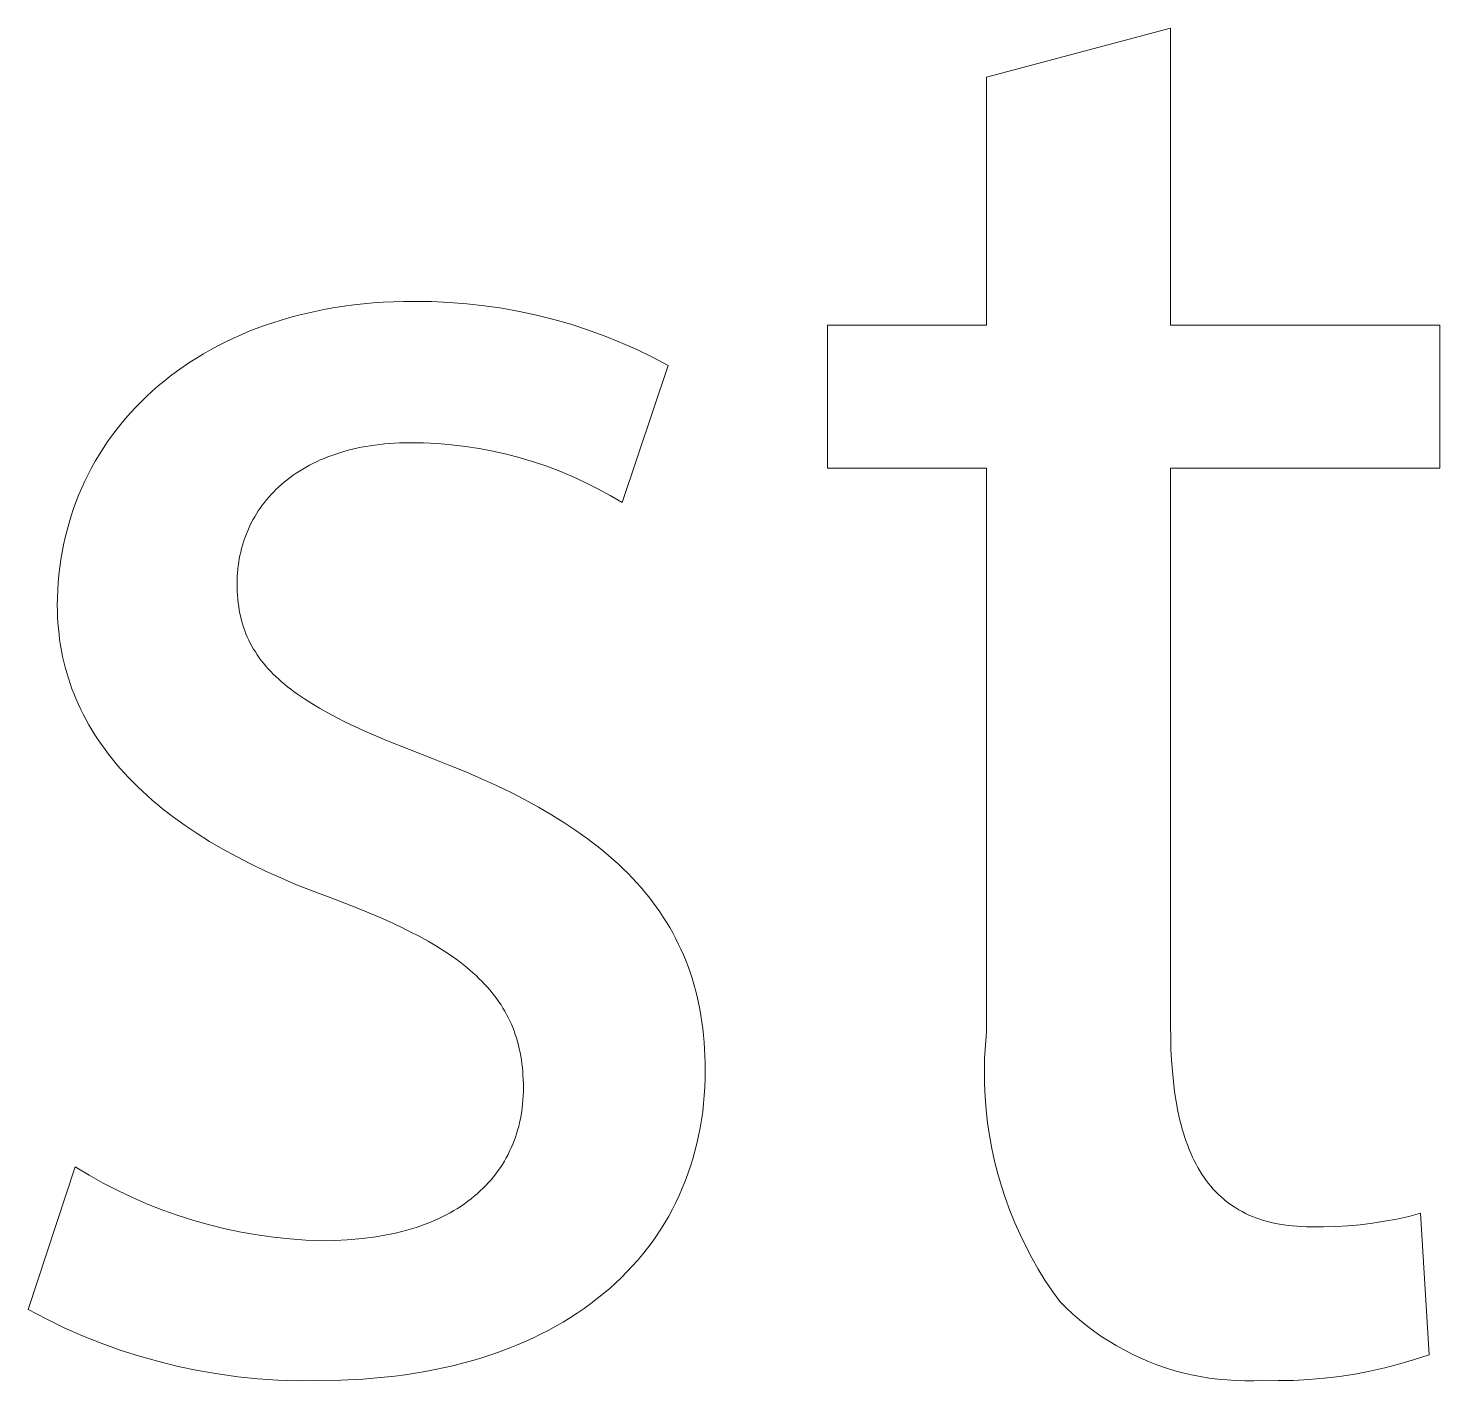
# Model space of a CAD drawing. Header units: millimetres. Extents: x -644 to 2279, y -276 to 1766.
# Drawn here: x 1695.06 to 1714.39, y -227.25 to -208.72 of the extents above; entities that cross this region are included whole.
import ezdxf

# ---------------------------------------------------------------- set-up
doc = ezdxf.new("R2010")
doc.units = ezdxf.units.MM
doc.header["$MEASUREMENT"] = 0
doc.layers.add('Domyślny', color=7, linetype='Continuous', true_color=0x000000)

msp = doc.modelspace()

# ---------------------------------------------------------------- linework, layer by layer
at = {"layer": 'Domyślny', "color": 18, "lineweight": 15, "true_color": 0x000000}
for p, q in [((1708.185, -209.392), (1710.706, -208.72)), ((1710.706, -208.72), (1710.706, -212.789)), ((1708.185, -212.789), (1708.185, -209.392)), ((1699.256, -212.548), (1699.385, -212.528)), ((1699.385, -212.528), (1699.516, -212.511)), ((1699.516, -212.511), (1699.649, -212.497)), ((1699.649, -212.497), (1699.783, -212.484)), ((1699.783, -212.484), (1699.92, -212.475)), ((1699.92, -212.475), (1700.058, -212.468)), ((1700.058, -212.468), (1700.198, -212.464)), ((1700.198, -212.464), (1700.34, -212.463)), ((1700.34, -212.463), (1700.582, -212.465)), ((1700.582, -212.465), (1700.824, -212.476)), ((1700.824, -212.476), (1701.066, -212.494)), ((1701.066, -212.494), (1701.306, -212.521)), ((1701.306, -212.521), (1701.546, -212.556)), ((1698.405, -212.755), (1698.521, -212.718)), ((1698.521, -212.718), (1698.639, -212.684)), ((1698.639, -212.684), (1698.758, -212.652)), ((1698.758, -212.652), (1698.88, -212.622)), ((1698.88, -212.622), (1699.003, -212.595)), ((1699.003, -212.595), (1699.129, -212.57)), ((1699.129, -212.57), (1699.256, -212.548)), ((1701.546, -212.556), (1701.784, -212.599)), ((1701.784, -212.599), (1702.021, -212.65)), ((1702.021, -212.65), (1702.255, -212.709)), ((1702.255, -212.709), (1702.488, -212.776)), ((1697.857, -212.97), (1697.963, -212.923)), ((1697.963, -212.923), (1698.07, -212.877)), ((1698.07, -212.877), (1698.18, -212.834)), ((1698.18, -212.834), (1698.292, -212.793)), ((1698.292, -212.793), (1698.405, -212.755)), ((1702.488, -212.776), (1702.718, -212.851)), ((1702.718, -212.851), (1702.946, -212.933)), ((1706.005, -214.745), (1706.005, -212.789)), ((1706.005, -212.789), (1708.185, -212.789)), ((1710.706, -212.789), (1714.395, -212.789)), ((1714.395, -212.789), (1714.395, -214.745)), ((1697.553, -213.125), (1697.652, -213.071)), ((1697.652, -213.071), (1697.754, -213.02)), ((1697.754, -213.02), (1697.857, -212.97)), ((1702.946, -212.933), (1703.171, -213.024)), ((1703.171, -213.024), (1703.392, -213.121)), ((1697.177, -213.358), (1697.268, -213.297)), ((1697.268, -213.297), (1697.361, -213.238)), ((1697.361, -213.238), (1697.456, -213.18)), ((1697.456, -213.18), (1697.553, -213.125)), ((1703.392, -213.121), (1703.61, -213.226)), ((1703.61, -213.226), (1703.825, -213.339)), ((1696.917, -213.553), (1697.001, -213.486)), ((1697.001, -213.486), (1697.088, -213.421)), ((1697.088, -213.421), (1697.177, -213.358)), ((1703.825, -213.339), (1703.192, -215.217)), ((1696.677, -213.763), (1696.755, -213.691)), ((1696.755, -213.691), (1696.835, -213.621)), ((1696.835, -213.621), (1696.917, -213.553)), ((1696.529, -213.912), (1696.602, -213.837)), ((1696.602, -213.837), (1696.677, -213.763)), ((1696.323, -214.146), (1696.389, -214.066)), ((1696.389, -214.066), (1696.458, -213.988)), ((1696.458, -213.988), (1696.529, -213.912)), ((1696.197, -214.309), (1696.259, -214.227)), ((1696.259, -214.227), (1696.323, -214.146)), ((1696.081, -214.479), (1696.138, -214.393)), ((1696.138, -214.393), (1696.197, -214.309)), ((1699.556, -214.474), (1699.496, -214.487)), ((1699.617, -214.461), (1699.556, -214.474)), ((1699.679, -214.45), (1699.617, -214.461)), ((1699.742, -214.439), (1699.679, -214.45)), ((1699.806, -214.43), (1699.742, -214.439)), ((1699.871, -214.422), (1699.806, -214.43)), ((1699.937, -214.415), (1699.871, -214.422)), ((1700.004, -214.41), (1699.937, -214.415)), ((1700.072, -214.405), (1700.004, -214.41)), ((1700.141, -214.402), (1700.072, -214.405)), ((1700.211, -214.4), (1700.141, -214.402)), ((1700.282, -214.4), (1700.211, -214.4)), ((1700.473, -214.402), (1700.282, -214.4)), ((1700.664, -214.411), (1700.473, -214.402)), ((1700.855, -214.427), (1700.664, -214.411)), ((1701.045, -214.45), (1700.855, -214.427)), ((1701.234, -214.479), (1701.045, -214.45)), ((1695.924, -214.742), (1695.974, -214.653)), ((1695.974, -214.653), (1696.026, -214.565)), ((1696.026, -214.565), (1696.081, -214.479)), ((1699.006, -214.658), (1698.957, -214.682)), ((1699.056, -214.635), (1699.006, -214.658)), ((1699.108, -214.613), (1699.056, -214.635)), ((1699.16, -214.592), (1699.108, -214.613)), ((1699.213, -214.572), (1699.16, -214.592)), ((1699.268, -214.553), (1699.213, -214.572)), ((1699.323, -214.535), (1699.268, -214.553)), ((1699.38, -214.518), (1699.323, -214.535)), ((1699.438, -214.502), (1699.38, -214.518)), ((1699.496, -214.487), (1699.438, -214.502)), ((1701.422, -214.515), (1701.234, -214.479)), ((1701.609, -214.557), (1701.422, -214.515)), ((1701.794, -214.605), (1701.609, -214.557)), ((1701.977, -214.66), (1701.794, -214.605)), ((1702.159, -214.721), (1701.977, -214.66)), ((1695.832, -214.924), (1695.877, -214.832)), ((1695.877, -214.832), (1695.924, -214.742)), ((1698.685, -214.844), (1698.644, -214.874)), ((1698.728, -214.815), (1698.685, -214.844)), ((1698.772, -214.786), (1698.728, -214.815)), ((1698.816, -214.759), (1698.772, -214.786)), ((1698.862, -214.732), (1698.816, -214.759)), ((1698.909, -214.706), (1698.862, -214.732)), ((1698.957, -214.682), (1698.909, -214.706)), ((1702.338, -214.789), (1702.159, -214.721)), ((1702.514, -214.863), (1702.338, -214.789)), ((1708.185, -214.745), (1706.005, -214.745)), ((1708.185, -222.473), (1708.185, -214.745)), ((1714.395, -214.745), (1710.706, -214.745)), ((1710.706, -214.745), (1710.706, -222.385)), ((1695.749, -215.11), (1695.789, -215.017)), ((1695.789, -215.017), (1695.832, -214.924)), ((1698.454, -215.036), (1698.419, -215.071)), ((1698.489, -215.002), (1698.454, -215.036)), ((1698.526, -214.969), (1698.489, -215.002)), ((1698.565, -214.936), (1698.526, -214.969)), ((1698.604, -214.905), (1698.565, -214.936)), ((1698.644, -214.874), (1698.604, -214.905)), ((1702.688, -214.942), (1702.514, -214.863)), ((1702.859, -215.028), (1702.688, -214.942)), ((1703.027, -215.12), (1702.859, -215.028)), ((1695.677, -215.301), (1695.712, -215.205)), ((1695.712, -215.205), (1695.749, -215.11)), ((1698.291, -215.217), (1698.262, -215.255)), ((1698.322, -215.179), (1698.291, -215.217)), ((1698.353, -215.142), (1698.322, -215.179)), ((1698.385, -215.106), (1698.353, -215.142)), ((1698.419, -215.071), (1698.385, -215.106)), ((1703.192, -215.217), (1703.027, -215.12)), ((1695.614, -215.496), (1695.644, -215.398)), ((1695.644, -215.398), (1695.677, -215.301)), ((1698.158, -215.414), (1698.134, -215.455)), ((1698.182, -215.373), (1698.158, -215.414)), ((1698.208, -215.333), (1698.182, -215.373)), ((1698.234, -215.294), (1698.208, -215.333)), ((1698.262, -215.255), (1698.234, -215.294)), ((1695.562, -215.695), (1695.587, -215.595)), ((1695.587, -215.595), (1695.614, -215.496)), ((1698.053, -215.625), (1698.036, -215.669)), ((1698.072, -215.582), (1698.053, -215.625)), ((1698.091, -215.539), (1698.072, -215.582)), ((1698.112, -215.497), (1698.091, -215.539)), ((1698.134, -215.455), (1698.112, -215.497)), ((1695.52, -215.897), (1695.539, -215.795)), ((1695.539, -215.795), (1695.562, -215.695)), ((1697.99, -215.804), (1697.978, -215.849)), ((1698.004, -215.758), (1697.99, -215.804)), ((1698.019, -215.714), (1698.004, -215.758)), ((1698.036, -215.669), (1698.019, -215.714)), ((1695.488, -216.102), (1695.502, -215.999)), ((1695.502, -215.999), (1695.52, -215.897)), ((1697.947, -215.989), (1697.939, -216.036)), ((1697.956, -215.942), (1697.947, -215.989)), ((1697.966, -215.896), (1697.956, -215.942)), ((1697.978, -215.849), (1697.966, -215.896)), ((1695.467, -216.311), (1695.476, -216.206)), ((1695.476, -216.206), (1695.488, -216.102)), ((1697.922, -216.18), (1697.919, -216.229)), ((1697.927, -216.132), (1697.922, -216.18)), ((1697.932, -216.084), (1697.927, -216.132)), ((1697.939, -216.036), (1697.932, -216.084)), ((1695.46, -216.416), (1695.467, -216.311)), ((1697.918, -216.277), (1697.917, -216.327)), ((1697.917, -216.327), (1697.918, -216.381)), ((1697.919, -216.229), (1697.918, -216.277)), ((1697.918, -216.381), (1697.919, -216.435)), ((1695.454, -216.628), (1695.456, -216.522)), ((1695.456, -216.522), (1695.46, -216.416)), ((1697.919, -216.435), (1697.922, -216.488)), ((1697.922, -216.488), (1697.927, -216.54)), ((1697.927, -216.54), (1697.932, -216.591)), ((1697.932, -216.591), (1697.939, -216.641)), ((1695.455, -216.708), (1695.454, -216.628)), ((1695.458, -216.786), (1695.455, -216.708)), ((1695.462, -216.865), (1695.458, -216.786)), ((1697.939, -216.641), (1697.947, -216.691)), ((1697.947, -216.691), (1697.956, -216.739)), ((1697.956, -216.739), (1697.967, -216.787)), ((1697.967, -216.787), (1697.979, -216.834)), ((1695.469, -216.942), (1695.462, -216.865)), ((1695.477, -217.02), (1695.469, -216.942)), ((1697.979, -216.834), (1697.992, -216.88)), ((1697.992, -216.88), (1698.006, -216.926)), ((1698.006, -216.926), (1698.022, -216.971)), ((1698.022, -216.971), (1698.039, -217.015)), ((1695.486, -217.097), (1695.477, -217.02)), ((1695.498, -217.173), (1695.486, -217.097)), ((1695.511, -217.249), (1695.498, -217.173)), ((1698.039, -217.015), (1698.057, -217.058)), ((1698.057, -217.058), (1698.077, -217.101)), ((1698.077, -217.101), (1698.097, -217.143)), ((1698.097, -217.143), (1698.119, -217.184)), ((1695.526, -217.325), (1695.511, -217.249)), ((1695.543, -217.4), (1695.526, -217.325)), ((1698.119, -217.184), (1698.143, -217.225)), ((1698.143, -217.225), (1698.167, -217.265)), ((1698.167, -217.265), (1698.193, -217.305)), ((1698.193, -217.305), (1698.221, -217.344)), ((1698.221, -217.344), (1698.249, -217.382)), ((1695.562, -217.475), (1695.543, -217.4)), ((1695.583, -217.549), (1695.562, -217.475)), ((1695.605, -217.622), (1695.583, -217.549)), ((1698.249, -217.382), (1698.279, -217.42)), ((1698.279, -217.42), (1698.31, -217.458)), ((1698.31, -217.458), (1698.343, -217.495)), ((1698.343, -217.495), (1698.377, -217.531)), ((1698.377, -217.531), (1698.412, -217.567)), ((1698.412, -217.567), (1698.449, -217.603)), ((1695.629, -217.696), (1695.605, -217.622)), ((1695.655, -217.768), (1695.629, -217.696)), ((1698.449, -217.603), (1698.487, -217.638)), ((1698.487, -217.638), (1698.526, -217.673)), ((1698.526, -217.673), (1698.567, -217.707)), ((1698.567, -217.707), (1698.609, -217.742)), ((1698.609, -217.742), (1698.652, -217.775)), ((1695.683, -217.841), (1695.655, -217.768)), ((1695.712, -217.912), (1695.683, -217.841)), ((1695.743, -217.983), (1695.712, -217.912)), ((1698.652, -217.775), (1698.697, -217.809)), ((1698.697, -217.809), (1698.743, -217.842)), ((1698.743, -217.842), (1698.839, -217.908)), ((1698.839, -217.908), (1698.941, -217.973)), ((1695.777, -218.054), (1695.743, -217.983)), ((1695.812, -218.124), (1695.777, -218.054)), ((1695.848, -218.194), (1695.812, -218.124)), ((1698.941, -217.973), (1699.048, -218.037)), ((1699.048, -218.037), (1699.161, -218.1)), ((1699.161, -218.1), (1699.279, -218.163)), ((1695.887, -218.263), (1695.848, -218.194)), ((1695.927, -218.332), (1695.887, -218.263)), ((1695.97, -218.4), (1695.927, -218.332)), ((1699.279, -218.163), (1699.403, -218.225)), ((1699.403, -218.225), (1699.669, -218.35)), ((1696.014, -218.467), (1695.97, -218.4)), ((1696.06, -218.534), (1696.014, -218.467)), ((1696.108, -218.6), (1696.06, -218.534)), ((1699.669, -218.35), (1699.957, -218.474)), ((1699.957, -218.474), (1700.603, -218.731)), ((1696.157, -218.666), (1696.108, -218.6)), ((1696.209, -218.732), (1696.157, -218.666)), ((1696.262, -218.796), (1696.209, -218.732)), ((1696.317, -218.861), (1696.262, -218.796)), ((1696.374, -218.924), (1696.317, -218.861)), ((1700.603, -218.731), (1700.831, -218.819)), ((1700.831, -218.819), (1701.051, -218.909)), ((1701.051, -218.909), (1701.264, -219.002)), ((1696.433, -218.987), (1696.374, -218.924)), ((1696.494, -219.05), (1696.433, -218.987)), ((1696.556, -219.111), (1696.494, -219.05)), ((1696.621, -219.173), (1696.556, -219.111)), ((1701.264, -219.002), (1701.47, -219.096)), ((1701.47, -219.096), (1701.67, -219.192)), ((1696.687, -219.233), (1696.621, -219.173)), ((1696.755, -219.293), (1696.687, -219.233)), ((1696.825, -219.353), (1696.755, -219.293)), ((1701.67, -219.192), (1701.862, -219.291)), ((1701.862, -219.291), (1702.047, -219.392)), ((1696.897, -219.412), (1696.825, -219.353)), ((1697.047, -219.527), (1696.897, -219.412)), ((1702.047, -219.392), (1702.224, -219.495)), ((1702.224, -219.495), (1702.395, -219.601)), ((1697.204, -219.641), (1697.047, -219.527)), ((1697.368, -219.752), (1697.204, -219.641)), ((1702.395, -219.601), (1702.559, -219.71)), ((1697.54, -219.86), (1697.368, -219.752)), ((1697.72, -219.965), (1697.54, -219.86)), ((1702.559, -219.71), (1702.715, -219.821)), ((1702.715, -219.821), (1702.791, -219.878)), ((1702.791, -219.878), (1702.865, -219.936)), ((1697.907, -220.068), (1697.72, -219.965)), ((1698.102, -220.169), (1697.907, -220.068)), ((1702.865, -219.936), (1702.937, -219.994)), ((1702.937, -219.994), (1703.007, -220.053)), ((1703.007, -220.053), (1703.075, -220.113)), ((1698.305, -220.266), (1698.102, -220.169)), ((1698.515, -220.361), (1698.305, -220.266)), ((1703.075, -220.113), (1703.142, -220.174)), ((1703.142, -220.174), (1703.207, -220.235)), ((1703.207, -220.235), (1703.27, -220.297)), ((1698.733, -220.453), (1698.515, -220.361)), ((1698.959, -220.542), (1698.733, -220.453)), ((1703.27, -220.297), (1703.331, -220.36)), ((1703.331, -220.36), (1703.39, -220.424)), ((1703.39, -220.424), (1703.448, -220.489)), ((1699.192, -220.629), (1698.959, -220.542)), ((1699.536, -220.76), (1699.192, -220.629)), ((1703.448, -220.489), (1703.504, -220.555)), ((1703.504, -220.555), (1703.558, -220.621)), ((1703.558, -220.621), (1703.61, -220.689)), ((1699.853, -220.892), (1699.536, -220.76)), ((1703.61, -220.689), (1703.66, -220.757)), ((1703.66, -220.757), (1703.709, -220.826)), ((1703.709, -220.826), (1703.756, -220.896)), ((1700.002, -220.958), (1699.853, -220.892)), ((1700.145, -221.024), (1700.002, -220.958)), ((1700.281, -221.092), (1700.145, -221.024)), ((1703.756, -220.896), (1703.801, -220.967)), ((1703.801, -220.967), (1703.844, -221.039)), ((1703.844, -221.039), (1703.885, -221.113)), ((1700.41, -221.159), (1700.281, -221.092)), ((1700.534, -221.228), (1700.41, -221.159)), ((1700.651, -221.297), (1700.534, -221.228)), ((1703.885, -221.113), (1703.925, -221.187)), ((1703.925, -221.187), (1703.962, -221.262)), ((1700.763, -221.367), (1700.651, -221.297)), ((1700.868, -221.439), (1700.763, -221.367)), ((1703.962, -221.262), (1703.998, -221.338)), ((1703.998, -221.338), (1704.032, -221.415)), ((1704.032, -221.415), (1704.064, -221.493)), ((1700.918, -221.475), (1700.868, -221.439)), ((1700.967, -221.511), (1700.918, -221.475)), ((1701.015, -221.548), (1700.967, -221.511)), ((1701.061, -221.584), (1701.015, -221.548)), ((1701.106, -221.622), (1701.061, -221.584)), ((1701.149, -221.659), (1701.106, -221.622)), ((1704.064, -221.493), (1704.095, -221.572)), ((1704.095, -221.572), (1704.123, -221.652)), ((1701.191, -221.697), (1701.149, -221.659)), ((1701.231, -221.736), (1701.191, -221.697)), ((1701.27, -221.774), (1701.231, -221.736)), ((1701.308, -221.814), (1701.27, -221.774)), ((1701.344, -221.853), (1701.308, -221.814)), ((1704.123, -221.652), (1704.15, -221.734)), ((1704.15, -221.734), (1704.175, -221.816)), ((1704.175, -221.816), (1704.198, -221.9)), ((1701.379, -221.893), (1701.344, -221.853)), ((1701.412, -221.934), (1701.379, -221.893)), ((1701.444, -221.974), (1701.412, -221.934)), ((1701.475, -222.016), (1701.444, -221.974)), ((1701.505, -222.058), (1701.475, -222.016)), ((1704.198, -221.9), (1704.219, -221.984)), ((1704.219, -221.984), (1704.239, -222.07)), ((1701.533, -222.1), (1701.505, -222.058)), ((1701.56, -222.143), (1701.533, -222.1)), ((1701.585, -222.186), (1701.56, -222.143)), ((1701.609, -222.23), (1701.585, -222.186)), ((1704.239, -222.07), (1704.256, -222.157)), ((1704.256, -222.157), (1704.272, -222.245)), ((1701.632, -222.274), (1701.609, -222.23)), ((1701.654, -222.319), (1701.632, -222.274)), ((1701.675, -222.365), (1701.654, -222.319)), ((1701.694, -222.411), (1701.675, -222.365)), ((1704.272, -222.245), (1704.286, -222.335)), ((1704.286, -222.335), (1704.298, -222.425)), ((1710.706, -222.385), (1710.708, -222.547)), ((1701.712, -222.457), (1701.694, -222.411)), ((1701.729, -222.505), (1701.712, -222.457)), ((1701.744, -222.552), (1701.729, -222.505)), ((1701.758, -222.601), (1701.744, -222.552)), ((1704.298, -222.425), (1704.308, -222.517)), ((1704.308, -222.517), (1704.316, -222.61)), ((1708.169, -222.65), (1708.185, -222.473)), ((1710.708, -222.547), (1710.712, -222.705)), ((1701.772, -222.65), (1701.758, -222.601)), ((1701.783, -222.7), (1701.772, -222.65)), ((1701.794, -222.75), (1701.783, -222.7)), ((1701.804, -222.802), (1701.794, -222.75)), ((1704.316, -222.61), (1704.323, -222.704)), ((1704.323, -222.704), (1704.327, -222.799)), ((1708.159, -222.828), (1708.169, -222.65)), ((1710.712, -222.705), (1710.72, -222.858)), ((1701.812, -222.853), (1701.804, -222.802)), ((1701.819, -222.906), (1701.812, -222.853)), ((1701.826, -222.959), (1701.819, -222.906)), ((1701.831, -223.013), (1701.826, -222.959)), ((1704.327, -222.799), (1704.33, -222.896)), ((1704.33, -222.896), (1704.331, -222.994)), ((1708.156, -223.005), (1708.159, -222.828)), ((1710.72, -222.858), (1710.731, -223.007)), ((1701.834, -223.068), (1701.831, -223.013)), ((1701.837, -223.124), (1701.834, -223.068)), ((1701.839, -223.18), (1701.837, -223.124)), ((1704.329, -223.11), (1704.325, -223.225)), ((1704.331, -222.994), (1704.329, -223.11)), ((1708.158, -223.183), (1708.156, -223.005)), ((1710.731, -223.007), (1710.745, -223.151)), ((1710.745, -223.151), (1710.762, -223.29)), ((1701.833, -223.4), (1701.837, -223.346)), ((1701.837, -223.346), (1701.839, -223.292)), ((1701.839, -223.237), (1701.839, -223.18)), ((1701.839, -223.292), (1701.839, -223.237)), ((1704.318, -223.339), (1704.308, -223.452)), ((1704.325, -223.225), (1704.318, -223.339)), ((1708.166, -223.361), (1708.158, -223.183)), ((1708.18, -223.538), (1708.166, -223.361)), ((1710.762, -223.29), (1710.783, -223.425)), ((1701.808, -223.611), (1701.816, -223.559)), ((1701.816, -223.559), (1701.823, -223.506)), ((1701.823, -223.506), (1701.829, -223.453)), ((1701.829, -223.453), (1701.833, -223.4)), ((1704.308, -223.452), (1704.296, -223.564)), ((1708.2, -223.715), (1708.18, -223.538)), ((1710.783, -223.425), (1710.807, -223.555)), ((1710.807, -223.555), (1710.821, -223.618)), ((1701.775, -223.764), (1701.787, -223.713)), ((1701.787, -223.713), (1701.798, -223.662)), ((1701.798, -223.662), (1701.808, -223.611)), ((1704.28, -223.674), (1704.262, -223.784)), ((1704.296, -223.564), (1704.28, -223.674)), ((1708.226, -223.891), (1708.2, -223.715)), ((1710.821, -223.618), (1710.835, -223.68)), ((1710.835, -223.68), (1710.851, -223.741)), ((1710.851, -223.741), (1710.867, -223.801)), ((1701.712, -223.961), (1701.73, -223.913)), ((1701.73, -223.913), (1701.746, -223.864)), ((1701.746, -223.864), (1701.761, -223.814)), ((1701.761, -223.814), (1701.775, -223.764)), ((1704.241, -223.892), (1704.217, -223.999)), ((1704.262, -223.784), (1704.241, -223.892)), ((1708.258, -224.066), (1708.226, -223.891)), ((1710.867, -223.801), (1710.884, -223.859)), ((1710.884, -223.859), (1710.902, -223.916)), ((1710.902, -223.916), (1710.921, -223.972)), ((1701.629, -224.15), (1701.651, -224.103)), ((1701.651, -224.103), (1701.673, -224.057)), ((1701.673, -224.057), (1701.693, -224.009)), ((1701.693, -224.009), (1701.712, -223.961)), ((1704.19, -224.104), (1704.161, -224.209)), ((1704.217, -223.999), (1704.19, -224.104)), ((1708.296, -224.239), (1708.258, -224.066)), ((1710.921, -223.972), (1710.941, -224.027)), ((1710.941, -224.027), (1710.962, -224.08)), ((1710.962, -224.08), (1710.984, -224.133)), ((1710.984, -224.133), (1711.007, -224.184)), ((1695.055, -226.274), (1695.698, -224.317)), ((1695.698, -224.317), (1695.889, -224.433)), ((1701.494, -224.37), (1701.524, -224.328)), ((1701.524, -224.328), (1701.552, -224.284)), ((1701.552, -224.284), (1701.579, -224.24)), ((1701.579, -224.24), (1701.604, -224.195)), ((1701.604, -224.195), (1701.629, -224.15)), ((1704.129, -224.311), (1704.094, -224.413)), ((1704.161, -224.209), (1704.129, -224.311)), ((1708.34, -224.412), (1708.296, -224.239)), ((1711.007, -224.184), (1711.031, -224.233)), ((1711.031, -224.233), (1711.056, -224.282)), ((1711.056, -224.282), (1711.082, -224.329)), ((1711.082, -224.329), (1711.109, -224.375)), ((1695.889, -224.433), (1696.084, -224.542)), ((1701.362, -224.534), (1701.397, -224.494)), ((1701.397, -224.494), (1701.431, -224.454)), ((1701.431, -224.454), (1701.463, -224.412)), ((1701.463, -224.412), (1701.494, -224.37)), ((1704.057, -224.513), (1704.017, -224.612)), ((1704.094, -224.413), (1704.057, -224.513)), ((1708.389, -224.582), (1708.34, -224.412)), ((1711.109, -224.375), (1711.137, -224.42)), ((1711.137, -224.42), (1711.166, -224.463)), ((1711.166, -224.463), (1711.196, -224.505)), ((1711.196, -224.505), (1711.227, -224.546)), ((1696.084, -224.542), (1696.283, -224.644)), ((1696.283, -224.644), (1696.485, -224.74)), ((1701.123, -224.756), (1701.166, -224.721)), ((1701.166, -224.721), (1701.208, -224.686)), ((1701.208, -224.686), (1701.249, -224.649)), ((1701.249, -224.649), (1701.288, -224.611)), ((1701.288, -224.611), (1701.326, -224.573)), ((1701.326, -224.573), (1701.362, -224.534)), ((1703.974, -224.709), (1703.929, -224.805)), ((1704.017, -224.612), (1703.974, -224.709)), ((1708.444, -224.751), (1708.389, -224.582)), ((1711.227, -224.546), (1711.259, -224.585)), ((1711.259, -224.585), (1711.292, -224.624)), ((1711.292, -224.624), (1711.327, -224.66)), ((1711.327, -224.66), (1711.362, -224.696)), ((1711.362, -224.696), (1711.399, -224.73)), ((1696.485, -224.74), (1696.691, -224.829)), ((1696.691, -224.829), (1696.899, -224.911)), ((1696.899, -224.911), (1697.11, -224.985)), ((1700.886, -224.918), (1700.937, -224.887)), ((1700.937, -224.887), (1700.985, -224.856)), ((1700.985, -224.856), (1701.033, -224.823)), ((1701.033, -224.823), (1701.079, -224.79)), ((1701.079, -224.79), (1701.123, -224.756)), ((1703.881, -224.9), (1703.83, -224.993)), ((1703.929, -224.805), (1703.881, -224.9)), ((1708.505, -224.918), (1708.444, -224.751)), ((1711.399, -224.73), (1711.437, -224.763)), ((1711.437, -224.763), (1711.456, -224.779)), ((1711.456, -224.779), (1711.475, -224.795)), ((1711.475, -224.795), (1711.495, -224.81)), ((1711.495, -224.81), (1711.515, -224.825)), ((1711.515, -224.825), (1711.536, -224.84)), ((1711.536, -224.84), (1711.557, -224.854)), ((1711.557, -224.854), (1711.577, -224.868)), ((1711.577, -224.868), (1711.599, -224.881)), ((1711.599, -224.881), (1711.642, -224.908)), ((1711.642, -224.908), (1711.687, -224.932)), ((1697.11, -224.985), (1697.323, -225.053)), ((1697.323, -225.053), (1697.538, -225.114)), ((1700.435, -225.125), (1700.496, -225.103)), ((1700.496, -225.103), (1700.556, -225.08)), ((1700.556, -225.08), (1700.615, -225.055)), ((1700.615, -225.055), (1700.672, -225.03)), ((1700.672, -225.03), (1700.728, -225.003)), ((1700.728, -225.003), (1700.782, -224.975)), ((1700.782, -224.975), (1700.835, -224.947)), ((1700.835, -224.947), (1700.886, -224.918)), ((1703.777, -225.084), (1703.721, -225.174)), ((1703.83, -224.993), (1703.777, -225.084)), ((1708.572, -225.083), (1708.505, -224.918)), ((1708.644, -225.246), (1708.572, -225.083)), ((1711.687, -224.932), (1711.733, -224.956)), ((1711.733, -224.956), (1711.78, -224.978)), ((1711.78, -224.978), (1711.828, -224.999)), ((1711.828, -224.999), (1711.877, -225.018)), ((1711.877, -225.018), (1711.928, -225.036)), ((1711.928, -225.036), (1711.979, -225.052)), ((1711.979, -225.052), (1712.033, -225.067)), ((1712.033, -225.067), (1712.087, -225.081)), ((1712.087, -225.081), (1712.142, -225.093)), ((1712.142, -225.093), (1712.199, -225.104)), ((1712.199, -225.104), (1712.257, -225.114)), ((1713.306, -225.111), (1713.473, -225.09)), ((1713.473, -225.09), (1713.639, -225.064)), ((1713.639, -225.064), (1713.805, -225.033)), ((1713.805, -225.033), (1713.969, -224.997)), ((1713.969, -224.997), (1714.132, -224.955)), ((1714.132, -224.955), (1714.249, -226.892)), ((1697.538, -225.114), (1697.755, -225.167)), ((1697.755, -225.167), (1697.974, -225.212)), ((1697.974, -225.212), (1698.194, -225.251)), ((1698.194, -225.251), (1698.416, -225.282)), ((1698.416, -225.282), (1698.638, -225.305)), ((1699.587, -225.306), (1699.665, -225.297)), ((1699.665, -225.297), (1699.743, -225.288)), ((1699.743, -225.288), (1699.818, -225.277)), ((1699.818, -225.277), (1699.892, -225.265)), ((1699.892, -225.265), (1699.965, -225.251)), ((1699.965, -225.251), (1700.037, -225.237)), ((1700.037, -225.237), (1700.107, -225.221)), ((1700.107, -225.221), (1700.175, -225.204)), ((1700.175, -225.204), (1700.242, -225.186)), ((1700.242, -225.186), (1700.308, -225.167)), ((1700.308, -225.167), (1700.372, -225.147)), ((1700.372, -225.147), (1700.435, -225.125)), ((1703.663, -225.263), (1703.602, -225.349)), ((1703.721, -225.174), (1703.663, -225.263)), ((1708.722, -225.406), (1708.644, -225.246)), ((1712.257, -225.114), (1712.317, -225.122)), ((1712.317, -225.122), (1712.377, -225.128)), ((1712.377, -225.128), (1712.439, -225.133)), ((1712.439, -225.133), (1712.503, -225.137)), ((1712.503, -225.137), (1712.567, -225.139)), ((1712.567, -225.139), (1712.633, -225.14)), ((1712.633, -225.14), (1712.802, -225.141)), ((1712.802, -225.141), (1712.97, -225.136)), ((1712.97, -225.136), (1713.138, -225.126)), ((1713.138, -225.126), (1713.306, -225.111)), ((1698.638, -225.305), (1698.861, -225.321)), ((1698.861, -225.321), (1699.085, -225.33)), ((1699.085, -225.33), (1699.258, -225.327)), ((1699.258, -225.327), (1699.425, -225.319)), ((1699.425, -225.319), (1699.587, -225.306)), ((1703.538, -225.434), (1703.472, -225.518)), ((1703.602, -225.349), (1703.538, -225.434)), ((1708.804, -225.563), (1708.722, -225.406)), ((1703.332, -225.68), (1703.258, -225.758)), ((1703.403, -225.6), (1703.332, -225.68)), ((1703.472, -225.518), (1703.403, -225.6)), ((1708.893, -225.718), (1708.804, -225.563)), ((1703.182, -225.835), (1703.103, -225.91)), ((1703.258, -225.758), (1703.182, -225.835)), ((1708.986, -225.869), (1708.893, -225.718)), ((1709.084, -226.017), (1708.986, -225.869)), ((1702.938, -226.055), (1702.852, -226.124)), ((1703.022, -225.983), (1702.938, -226.055)), ((1703.103, -225.91), (1703.022, -225.983)), ((1709.188, -226.162), (1709.084, -226.017)), ((1702.672, -226.258), (1702.578, -226.322)), ((1702.763, -226.192), (1702.672, -226.258)), ((1702.852, -226.124), (1702.763, -226.192)), ((1709.275, -226.249), (1709.188, -226.162)), ((1709.365, -226.333), (1709.275, -226.249)), ((1695.299, -226.402), (1695.055, -226.274)), ((1695.548, -226.522), (1695.299, -226.402)), ((1702.384, -226.444), (1702.284, -226.502)), ((1702.483, -226.384), (1702.384, -226.444)), ((1702.578, -226.322), (1702.483, -226.384)), ((1709.458, -226.414), (1709.365, -226.333)), ((1709.554, -226.491), (1709.458, -226.414)), ((1695.8, -226.633), (1695.548, -226.522)), ((1696.056, -226.735), (1695.8, -226.633)), ((1702.075, -226.612), (1701.967, -226.664)), ((1702.18, -226.558), (1702.075, -226.612)), ((1702.284, -226.502), (1702.18, -226.558)), ((1709.652, -226.566), (1709.554, -226.491)), ((1709.753, -226.636), (1709.652, -226.566)), ((1709.856, -226.704), (1709.753, -226.636)), ((1696.316, -226.828), (1696.056, -226.735)), ((1696.578, -226.912), (1696.316, -226.828)), ((1701.63, -226.808), (1701.513, -226.852)), ((1701.745, -226.762), (1701.63, -226.808)), ((1701.857, -226.714), (1701.745, -226.762)), ((1701.967, -226.664), (1701.857, -226.714)), ((1709.962, -226.767), (1709.856, -226.704)), ((1710.069, -226.827), (1709.962, -226.767)), ((1710.179, -226.883), (1710.069, -226.827)), ((1696.844, -226.987), (1696.578, -226.912)), ((1697.111, -227.052), (1696.844, -226.987)), ((1700.893, -227.038), (1700.763, -227.068)), ((1701.022, -227.005), (1700.893, -227.038)), ((1701.148, -226.97), (1701.022, -227.005)), ((1701.272, -226.933), (1701.148, -226.97)), ((1701.393, -226.893), (1701.272, -226.933)), ((1701.513, -226.852), (1701.393, -226.893)), ((1710.291, -226.936), (1710.179, -226.883)), ((1710.404, -226.984), (1710.291, -226.936)), ((1710.519, -227.029), (1710.404, -226.984)), ((1710.635, -227.07), (1710.519, -227.029)), ((1713.847, -227.019), (1713.643, -227.072)), ((1714.049, -226.959), (1713.847, -227.019)), ((1714.249, -226.892), (1714.049, -226.959)), ((1697.381, -227.109), (1697.111, -227.052)), ((1697.653, -227.156), (1697.381, -227.109)), ((1697.926, -227.193), (1697.653, -227.156)), ((1698.2, -227.221), (1697.926, -227.193)), ((1698.475, -227.239), (1698.2, -227.221)), ((1699.639, -227.227), (1699.337, -227.242)), ((1699.787, -227.215), (1699.639, -227.227)), ((1699.933, -227.201), (1699.787, -227.215)), ((1700.077, -227.185), (1699.933, -227.201)), ((1700.218, -227.166), (1700.077, -227.185)), ((1700.358, -227.145), (1700.218, -227.166)), ((1700.495, -227.122), (1700.358, -227.145)), ((1700.63, -227.096), (1700.495, -227.122)), ((1700.763, -227.068), (1700.63, -227.096)), ((1710.753, -227.106), (1710.635, -227.07)), ((1710.872, -227.139), (1710.753, -227.106)), ((1710.992, -227.167), (1710.872, -227.139)), ((1711.112, -227.191), (1710.992, -227.167)), ((1711.234, -227.211), (1711.112, -227.191)), ((1711.356, -227.227), (1711.234, -227.211)), ((1711.479, -227.238), (1711.356, -227.227)), ((1712.603, -227.232), (1712.393, -227.243)), ((1712.813, -227.214), (1712.603, -227.232)), ((1713.022, -227.19), (1712.813, -227.214)), ((1713.231, -227.158), (1713.022, -227.19)), ((1713.438, -227.118), (1713.231, -227.158)), ((1713.643, -227.072), (1713.438, -227.118)), ((1698.751, -227.248), (1698.475, -227.239)), ((1699.026, -227.247), (1698.751, -227.248)), ((1699.337, -227.242), (1699.026, -227.247)), ((1711.602, -227.246), (1711.479, -227.238)), ((1711.725, -227.249), (1711.602, -227.246)), ((1711.848, -227.248), (1711.725, -227.249)), ((1711.971, -227.242), (1711.848, -227.248)), ((1712.182, -227.246), (1711.971, -227.242)), ((1712.393, -227.243), (1712.182, -227.246))]:
    msp.add_line(p, q, dxfattribs=at)

doc.saveas('drawing.dxf')
